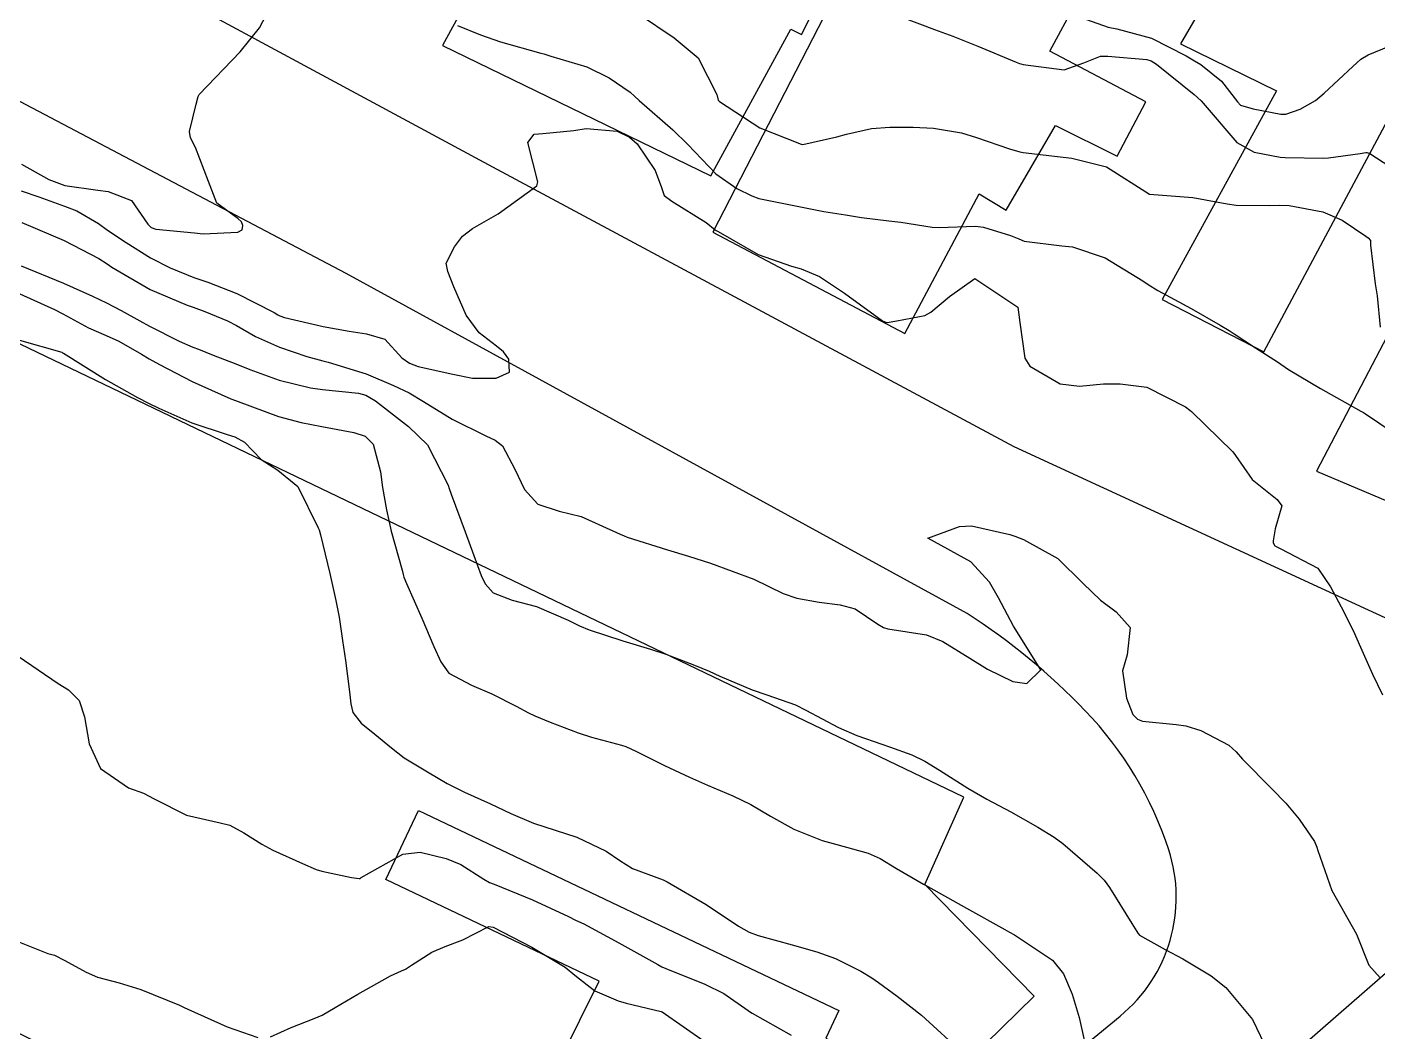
# Model space of a CAD drawing. Header units: metres. Extents: x 318500 to 325275, y 7408834 to 7428799.
# Drawn here: x 322921.5 to 322983.8, y 7421188.8 to 7421235.1 of the extents above; entities that cross this region are included whole.
import ezdxf

# ---------------------------------------------------------------- set-up
doc = ezdxf.new("R2010")
doc.units = ezdxf.units.M
doc.header["$MEASUREMENT"] = 0
for name, color, linetype in [('Curvas de Nivel 1m', 11, 'Continuous'), ('Curvas de Nivel 5m', 15, 'Continuous'), ('Edificações', 30, 'Continuous'), ('Vias Primárias', 230, 'Continuous')]:
    doc.layers.add(name, color=color, linetype=linetype)

msp = doc.modelspace()

# ---------------------------------------------------------------- linework, layer by layer
at = {"layer": 'Curvas de Nivel 1m', "flags": 128}
for points, elevation in [([(322949.666, 7421235.735), (322951.304, 7421234.633), (322952.405, 7421233.699), (322953.273, 7421232.02), (322953.333, 7421231.751), (322953.388, 7421231.688), (322955.252, 7421230.477), (322957.157, 7421229.715), (322957.241, 7421229.714), (322958.797, 7421230.065), (322959.249, 7421230.183), (322960.403, 7421230.443), (322961.254, 7421230.505), (322962.324, 7421230.499), (322963.253, 7421230.456), (322964.553, 7421230.238), (322965.247, 7421230.03), (322966.76, 7421229.507), (322967.238, 7421229.367), (322967.397, 7421229.339), (322969.235, 7421229.119), (322969.637, 7421229.071), (322971.228, 7421228.678), (322973.21, 7421227.42), (322975.209, 7421227.258), (322976.803, 7421226.973), (322977.205, 7421226.91), (322978.751, 7421226.893), (322979.206, 7421226.911), (322979.653, 7421226.888), (322981.203, 7421226.596), (322982.104, 7421226.211), (322983.192, 7421225.474), (322983.305, 7421225.402), (322983.409, 7421225.287), (322983.401, 7421225.072), (322983.62, 7421223.283), (322983.712, 7421222.721), (322983.855, 7421221.279)], 764), ([(322961.802, 7421235.575), (322963.312, 7421235.013), (322964.157, 7421234.698), (322965.301, 7421234.24), (322967.075, 7421233.503), (322967.23, 7421233.441), (322967.289, 7421233.421), (322967.394, 7421233.394), (322969.287, 7421233.155), (322970.193, 7421233.466), (322970.965, 7421233.785), (322971.295, 7421233.788), (322973.088, 7421233.628), (322973.292, 7421233.572), (322973.543, 7421233.417), (322975.276, 7421232.01), (322975.599, 7421231.72), (322975.87, 7421231.391), (322977.247, 7421229.804), (322978.05, 7421229.358), (322979.237, 7421229.121), (322979.474, 7421229.1), (322981.236, 7421229.078), (322981.467, 7421229.086), (322982.925, 7421229.295), (322983.192, 7421229.339), (322983.241, 7421229.338), (322983.379, 7421229.288), (322985.222, 7421228.088)], 763), ([(322970.317, 7421235.465), (322971.315, 7421235.116), (322971.717, 7421235.041), (322973.308, 7421234.608), (322974.91, 7421233.79), (322975.292, 7421233.562), (322975.581, 7421233.396), (322976.535, 7421232.633), (322977.273, 7421231.678), (322977.418, 7421231.514), (322977.998, 7421231.359), (322979.266, 7421231.107), (322979.496, 7421231.108), (322980.163, 7421231.331), (322980.864, 7421231.734), (322981.277, 7421232.068), (322982.596, 7421233.3), (322982.955, 7421233.636), (322983.298, 7421233.842), (322984.319, 7421234.261)], 762), ([(322921.205, 7421227.568), (322922.012, 7421227.291), (322923.198, 7421226.86), (322923.764, 7421226.65), (322924.761, 7421226.066), (322925.186, 7421225.762), (322926.041, 7421225.183), (322927.167, 7421224.48), (322928.075, 7421224.021), (322929.154, 7421223.578), (322929.798, 7421223.352), (322931.143, 7421222.83), (322932.857, 7421221.954), (322933.029, 7421221.851), (322933.129, 7421221.808), (322933.34, 7421221.735), (322935.124, 7421221.317), (322936.314, 7421221.104), (322937.121, 7421220.979), (322937.965, 7421220.734), (322938.755, 7421219.875), (322939.106, 7421219.628), (322939.503, 7421219.467), (322941.099, 7421219.123), (322942.002, 7421218.931), (322943.097, 7421218.928), (322943.707, 7421219.205), (322943.684, 7421219.811), (322943.443, 7421220.145), (322943.116, 7421220.402), (322942.307, 7421221.017), (322941.717, 7421221.841), (322941.149, 7421223.148), (322940.865, 7421223.853), (322940.787, 7421224.232), (322941.177, 7421224.995), (322941.549, 7421225.48), (322942, 7421225.838), (322943.197, 7421226.517), (322944.974, 7421227.794), (322945.019, 7421227.987), (322944.557, 7421229.8), (322944.856, 7421230.186), (322945.246, 7421230.218), (322946.677, 7421230.348), (322947.25, 7421230.44), (322948.68, 7421230.317), (322949.244, 7421230.039), (322949.592, 7421229.735), (322950.43, 7421228.514), (322950.721, 7421227.717), (322950.844, 7421227.353), (322951.204, 7421227.091), (322952.777, 7421226.111), (322953.191, 7421225.773), (322953.238, 7421225.737), (322953.325, 7421225.688), (322955.175, 7421224.633), (322956.713, 7421224.091), (322957.165, 7421223.966), (322957.998, 7421223.622), (322959.149, 7421222.849), (322960.915, 7421221.583), (322961.061, 7421221.513), (322961.129, 7421221.506), (322961.573, 7421221.573), (322962.866, 7421221.822), (322963.136, 7421221.97), (322963.994, 7421222.694), (322965.16, 7421223.53), (322967.141, 7421222.21), (322967.243, 7421221.499), (322967.468, 7421219.851), (322967.697, 7421219.491), (322969.098, 7421218.666), (322969.99, 7421218.568), (322971.098, 7421218.667), (322971.862, 7421218.675), (322973.096, 7421218.509), (322974.881, 7421217.604), (322975.081, 7421217.455), (322975.149, 7421217.399), (322977.053, 7421215.542), (322977.175, 7421215.368), (322977.948, 7421214.265), (322979.031, 7421213.391), (322979.098, 7421213.339), (322979.317, 7421213.046), (322979.01, 7421211.98), (322978.914, 7421211.429), (322978.916, 7421211.341), (322978.998, 7421211.2), (322979.269, 7421211.064), (322980.983, 7421210.172), (322981.557, 7421209.311), (322982.053, 7421208.391), (322982.609, 7421207.293), (322982.938, 7421206.52), (322983.498, 7421205.281), (322983.959, 7421204.328)], 766), ([(322921.235, 7421226.11), (322923.178, 7421225.275), (322924.782, 7421224.449), (322925.162, 7421224.206), (322925.376, 7421224.057), (322927.145, 7421223.02), (322928.849, 7421222.298), (322929.133, 7421222.2), (322929.664, 7421222.002), (322930.716, 7421221.576), (322931.124, 7421221.362), (322932.003, 7421220.851), (322933.114, 7421220.365), (322934.377, 7421219.937), (322935.107, 7421219.734), (322935.359, 7421219.674), (322937.099, 7421219.138), (322938.371, 7421218.6), (322939.086, 7421218.25), (322939.741, 7421217.863), (322941.068, 7421217.039), (322942.614, 7421216.269), (322943.054, 7421216.075), (322943.395, 7421215.815), (322943.963, 7421214.73), (322944.407, 7421213.799), (322945.02, 7421213.115), (322945.999, 7421212.796), (322947.012, 7421212.56), (322948.819, 7421211.743), (322948.999, 7421211.654), (322949.142, 7421211.594), (322950.989, 7421211.01), (322951.958, 7421210.728), (322952.981, 7421210.395), (322954.97, 7421209.66), (322956.329, 7421209.005), (322956.962, 7421208.793), (322957.981, 7421208.599), (322958.959, 7421208.486), (322959.647, 7421208.29), (322960.693, 7421207.584), (322960.948, 7421207.431), (322961.156, 7421207.368), (322962.943, 7421207.097), (322963.685, 7421206.796), (322964.927, 7421206.017), (322965.749, 7421205.518), (322966.912, 7421204.945), (322967.556, 7421204.845), (322968.211, 7421205.481), (322966.95, 7421207.5), (322966.258, 7421208.805), (322965.839, 7421209.517), (322964.984, 7421210.467), (322963, 7421211.55), (322964.457, 7421212.086), (322965.009, 7421212.123), (322966.784, 7421211.722), (322967.002, 7421211.643), (322967.416, 7421211.494), (322968.987, 7421210.615), (322970.154, 7421209.458), (322970.962, 7421208.695), (322971.677, 7421208.159), (322972.324, 7421207.429), (322972.182, 7421206.18), (322971.972, 7421205.434), (322972.152, 7421204.18), (322972.451, 7421203.427), (322972.671, 7421203.206), (322972.887, 7421203.108), (322974.448, 7421202.959), (322974.885, 7421202.906), (322975.581, 7421202.685), (322976.876, 7421202.005), (322977.207, 7421201.699), (322977.507, 7421201.36), (322978.85, 7421199.995), (322979.499, 7421199.33), (322980.116, 7421198.603), (322980.823, 7421197.572), (322980.93, 7421197.309), (322980.97, 7421197.156), (322981.623, 7421195.302), (322982.76, 7421193.29), (322983.334, 7421191.869), (322983.854, 7421191.273)], 767), ([(322921.205, 7421224.11), (322923.148, 7421223.311), (322924.493, 7421222.716), (322925.135, 7421222.407), (322925.806, 7421222.05), (322926.668, 7421221.579), (322927.123, 7421221.337), (322928.49, 7421220.642), (322929.114, 7421220.365), (322929.369, 7421220.263), (322930.05, 7421219.996), (322931.104, 7421219.594), (322931.741, 7421219.33), (322933.093, 7421218.841), (322934.532, 7421218.492), (322935.087, 7421218.407), (322936.746, 7421218.244), (322937.084, 7421218.154), (322937.542, 7421217.893), (322939.062, 7421216.703), (322939.931, 7421215.861), (322940.88, 7421214.003), (322940.931, 7421213.851), (322941.026, 7421213.578), (322941.666, 7421211.84), (322942.065, 7421210.753), (322942.405, 7421209.828), (322942.585, 7421209.445), (322942.962, 7421209.033), (322943.841, 7421208.689), (322944.956, 7421208.403), (322946.414, 7421207.775), (322946.946, 7421207.508), (322947.381, 7421207.326), (322948.936, 7421206.816), (322950.219, 7421206.433), (322950.927, 7421206.2), (322952.242, 7421205.697), (322952.916, 7421205.413), (322953.402, 7421205.193), (322954.903, 7421204.552), (322955.574, 7421204.324), (322956.894, 7421203.868), (322957.377, 7421203.625), (322958.882, 7421202.816), (322959.731, 7421202.45), (322960.875, 7421202.061), (322961.237, 7421201.938), (322962.254, 7421201.559), (322962.866, 7421201.274), (322963.543, 7421200.86), (322964.847, 7421200.02), (322965.725, 7421199.517), (322966.831, 7421198.929), (322968.074, 7421198.229), (322968.815, 7421197.771), (322969.221, 7421197.466), (322970.797, 7421196.113), (322971.125, 7421195.777), (322971.374, 7421195.441), (322972.409, 7421193.782), (322972.631, 7421193.422), (322972.679, 7421193.341), (322972.758, 7421193.241), (322973.932, 7421192.583), (322974.748, 7421192.158), (322976.06, 7421191.377), (322976.732, 7421190.838), (322977.972, 7421189.351), (322978.688, 7421187.846)], 768), ([(322921.141, 7421222.813), (322922.742, 7421222.094), (322923.128, 7421221.897), (322924.305, 7421221.256), (322925.118, 7421220.901), (322925.697, 7421220.632), (322926.748, 7421220.035), (322927.107, 7421219.821), (322927.57, 7421219.559), (322929.091, 7421218.771), (322930.872, 7421217.983), (322931.079, 7421217.898), (322931.207, 7421217.849), (322933.068, 7421217.17), (322934.116, 7421216.888), (322935.062, 7421216.704), (322936.54, 7421216.425), (322937.055, 7421216.258), (322937.421, 7421215.894), (322937.76, 7421214.612), (322937.864, 7421213.887), (322938.044, 7421212.855), (322938.257, 7421211.881), (322938.766, 7421210.08), (322938.816, 7421209.872), (322938.848, 7421209.751), (322938.966, 7421209.466), (322939.677, 7421207.863), (322940.229, 7421206.558), (322940.544, 7421205.854), (322940.912, 7421205.33), (322941.958, 7421204.781), (322942.898, 7421204.371), (322944.014, 7421203.803), (322944.594, 7421203.501), (322944.886, 7421203.363), (322945.591, 7421203.074), (322946.878, 7421202.577), (322947.496, 7421202.38), (322948.873, 7421202.012), (322949.081, 7421201.946), (322949.542, 7421201.73), (322950.86, 7421201.071), (322952.012, 7421200.539), (322952.847, 7421200.165), (322954.003, 7421199.673), (322954.834, 7421199.273), (322955.742, 7421198.731), (322956.817, 7421198.129), (322958.12, 7421197.617), (322958.808, 7421197.422), (322960.242, 7421197.026), (322960.802, 7421196.779), (322961.554, 7421196.325), (322962.791, 7421195.605), (322962.885, 7421195.549), (322964.774, 7421194.484), (322966.551, 7421193.503), (322966.758, 7421193.388), (322966.993, 7421193.26), (322968.739, 7421192.099), (322969.248, 7421191.465), (322969.654, 7421190.527), (322969.975, 7421189.457), (322970.346, 7421187.793)], 769), ([(322921.058, 7421206.109), (322922.901, 7421204.856), (322923.378, 7421204.563), (322923.881, 7421204.075), (322924.12, 7421203.309), (322924.338, 7421202.068), (322924.853, 7421200.93), (322926.146, 7421200.04), (322926.836, 7421199.787), (322927.327, 7421199.531), (322928.822, 7421198.777), (322930.371, 7421198.433), (322930.815, 7421198.314), (322931.467, 7421197.97), (322932.289, 7421197.442), (322932.802, 7421197.167), (322934.174, 7421196.558), (322934.794, 7421196.281), (322935.057, 7421196.191), (322936.435, 7421195.905), (322936.789, 7421195.859), (322936.822, 7421195.867), (322936.876, 7421195.899), (322938.801, 7421196.978), (322939.588, 7421197.076), (322940.799, 7421196.781), (322941.463, 7421196.506), (322942.53, 7421195.824), (322942.788, 7421195.678), (322943.012, 7421195.591), (322944.776, 7421194.872), (322946.438, 7421194.1), (322946.763, 7421193.945), (322947.132, 7421193.764), (322948.747, 7421192.887), (322950.554, 7421191.891), (322950.731, 7421191.793), (322950.923, 7421191.708), (322952.723, 7421190.986), (322953.594, 7421190.552), (322954.711, 7421189.768), (322954.776, 7421189.724), (322954.906, 7421189.657), (322956.695, 7421188.636)], 771), ([(322932.689, 7421188.56), (322933.644, 7421188.992), (322934.702, 7421189.403), (322935.069, 7421189.56), (322935.671, 7421189.916), (322936.716, 7421190.532), (322938.223, 7421191.376), (322938.727, 7421191.604), (322938.915, 7421191.681), (322939.197, 7421191.865), (322940.137, 7421192.458), (322940.743, 7421192.727), (322941.554, 7421193.032), (322942.757, 7421193.649), (322942.956, 7421193.618), (322944.744, 7421192.691), (322946.279, 7421191.775), (322946.726, 7421191.405), (322947.647, 7421190.684), (322948.715, 7421190.22), (322949.092, 7421190.113), (322950.71, 7421189.725), (322950.751, 7421189.71), (322952.69, 7421188.355)], 772), ([(322920.745, 7421193.078), (322922.424, 7421192.404), (322922.733, 7421192.317), (322923.219, 7421192.083), (322924.195, 7421191.538), (322924.723, 7421191.316), (322925.72, 7421191.045), (322926.717, 7421190.746), (322928.507, 7421190.012), (322928.709, 7421189.918), (322928.876, 7421189.839), (322930.696, 7421189.023), (322932.116, 7421188.531)], 772)]:
    msp.add_lwpolyline(points, dxfattribs=dict(at, elevation=elevation))
at = {"layer": 'Curvas de Nivel 5m', "flags": 128}
for points, elevation in [([(322921.22, 7421228.803), (322922.47, 7421228.097), (322923.207, 7421227.82), (322924.741, 7421227.603), (322925.205, 7421227.541), (322926.287, 7421227.13), (322927.039, 7421226.032), (322927.188, 7421225.886), (322927.411, 7421225.803), (322929.184, 7421225.638), (322929.598, 7421225.589), (322931.185, 7421225.664), (322931.393, 7421225.771), (322931.422, 7421225.977), (322931.358, 7421226.144), (322931.193, 7421226.294), (322930.213, 7421227.008), (322929.836, 7421228.001), (322929.233, 7421229.571), (322929.008, 7421230.012), (322928.956, 7421230.301), (322929.263, 7421231.566), (322929.353, 7421231.924), (322929.402, 7421232.008), (322931.29, 7421233.98), (322932.191, 7421235.082), (322932.656, 7421235.96)], 765), ([(322941.31, 7421235.195), (322942.373, 7421234.765), (322943.299, 7421234.434), (322945.164, 7421233.92), (322945.291, 7421233.882), (322945.613, 7421233.787), (322947.285, 7421233.281), (322948.307, 7421232.781), (322949.274, 7421232.123), (322949.476, 7421231.941), (322949.688, 7421231.734), (322951.25, 7421230.379), (322951.928, 7421229.703), (322953.22, 7421228.354), (322954.192, 7421227.675), (322954.881, 7421227.339), (322955.206, 7421227.218), (322956.513, 7421226.951), (322957.202, 7421226.811), (322958.2, 7421226.62), (322959.199, 7421226.461), (322959.942, 7421226.344), (322961.196, 7421226.19), (322961.753, 7421226.132), (322963.194, 7421225.902), (322963.528, 7421225.881), (322965.194, 7421225.947), (322965.563, 7421225.894), (322966.806, 7421225.506), (322967.188, 7421225.352), (322967.438, 7421225.245), (322969.183, 7421225.038), (322969.661, 7421224.995), (322971.175, 7421224.476), (322972.916, 7421223.424), (322973.157, 7421223.25), (322973.601, 7421222.968), (322975.141, 7421222.139), (322976.473, 7421221.38), (322976.883, 7421221.13), (322977.126, 7421220.969), (322978.102, 7421220.338), (322979.113, 7421219.679), (322979.627, 7421219.335), (322981.097, 7421218.462), (322982.964, 7421217.409), (322983.081, 7421217.348), (322983.177, 7421217.289), (322985.061, 7421216.018)], 765), ([(322921.116, 7421220.68), (322923.077, 7421220.124), (322923.11, 7421220.107), (322923.148, 7421220.089), (322925.092, 7421218.872), (322926.56, 7421218.038), (322927.076, 7421217.777), (322927.545, 7421217.553), (322929.063, 7421216.873), (322930.701, 7421216.34), (322931.054, 7421216.222), (322931.489, 7421215.973), (322932.264, 7421215.183), (322933.037, 7421214.693), (322933.958, 7421213.941), (322934.898, 7421212.034), (322934.932, 7421211.931), (322934.997, 7421211.704), (322935.435, 7421209.923), (322935.714, 7421208.675), (322935.855, 7421207.916), (322936.016, 7421206.832), (322936.146, 7421205.912), (322936.341, 7421204.466), (322936.391, 7421203.907), (322936.494, 7421203.513), (322936.881, 7421203.024), (322937.507, 7421202.521), (322938.269, 7421201.879), (322938.863, 7421201.429), (322939.93, 7421200.783), (322940.846, 7421200.246), (322941.643, 7421199.838), (322942.832, 7421199.3), (322943.779, 7421198.853), (322944.819, 7421198.417), (322946.81, 7421197.77), (322948.169, 7421197.115), (322948.799, 7421196.686), (322949.389, 7421196.324), (322950.791, 7421195.793), (322950.988, 7421195.708), (322952.775, 7421194.659), (322954.275, 7421193.667), (322954.756, 7421193.386), (322955.173, 7421193.234), (322956.748, 7421192.804), (322957.88, 7421192.482), (322958.738, 7421192.176), (322959.905, 7421191.592), (322960.416, 7421191.274), (322960.725, 7421191.062), (322961.591, 7421190.439), (322962.71, 7421189.55), (322964.683, 7421187.738)], 770)]:
    msp.add_lwpolyline(points, dxfattribs=dict(at, elevation=elevation))
at = {"layer": 'Edificações'}
for points in [[(322965.616, 7421249.988), (322953.083, 7421225.672), (322961.937, 7421220.997), (322965.362, 7421227.426), (322966.615, 7421226.674), (322968.879, 7421230.59), (322971.719, 7421229.17), (322973.055, 7421231.675), (322968.628, 7421234.013), (322971.051, 7421238.521)], [(322942.717, 7421238.114), (322940.629, 7421234.273), (322952.991, 7421228.262), (322956.675, 7421235.031), (322957.176, 7421234.781), (322959.849, 7421240.124)], [(322975.561, 7421235.933), (322974.642, 7421234.347), (322979.069, 7421232.176), (322973.807, 7421222.564), (322978.485, 7421220.143), (322988.351, 7421238.615)], [(322992.36, 7421236.528), (322980.916, 7421214.64), (322985.677, 7421212.636), (322995.116, 7421213.554), (323001.38, 7421219.399), (322998.624, 7421220.985), (322996.786, 7421217.896), (322992.192, 7421220.15), (322995.116, 7421225.243), (323000.462, 7421222.738), (323002.321, 7421226.487), (323005.187, 7421224.97), (323008.137, 7421228.762), (323010.666, 7421227.498), (323019.269, 7421235.007), (323013.789, 7421237.871)]]:
    msp.add_lwpolyline(points, dxfattribs=at)
msp.add_lwpolyline([(322892.909, 7421202.609), (322941.638, 7421178.602), (322947.844, 7421191.125), (322938.008, 7421195.807), (322939.525, 7421198.994), (322958.901, 7421189.772), (322958.293, 7421188.494), (322963.424, 7421186.051), (322967.896, 7421190.427), (322962.857, 7421195.576), (322964.657, 7421199.613), (322909.999, 7421225.85), (322909.614, 7421225.048), (322907.403, 7421226.109), (322903.882, 7421218.852), (322906.381, 7421217.59), (322905.423, 7421215.454), (322918.918, 7421208.888), (322917.517, 7421205.573), (322914.198, 7421207.263), (322913.093, 7421204.759), (322899.754, 7421211.167), (322898.758, 7421208.901), (322896.404, 7421210.055)], close=True, dxfattribs=at)
at = {"layer": 'Vias Primárias'}
for points in [[(323715.644, 7420145.548, 0), (323709.04, 7420132.939)], [(323831.088, 7420001.787, 0), (323833.844, 7420008.443, 0.220888)], [(323214.165, 7420944.208), (323201.806, 7420939.257, 0.444431), (323201.432, 7420938.242, 0.099943), (323205.069, 7420933.766, 0), (323207.298, 7420931.929, 0.020742)], [(322915.374, 7421243.542), (322942.931, 7421228.672), (322966.957, 7421215.776), (322985.264, 7421207.345, 0.189485), (322988.901, 7421207.137, 0.088754), (322996.798, 7421211.395), (323006.99, 7421219.932), (323015.199, 7421226.995), (323026.228, 7421236.576), (323032.054, 7421241.882, 0.278068), (323033.508, 7421246.763, 0.105916), (323031.118, 7421251.541), (323030.705, 7421251.962), (323010.744, 7421262.047), (322969.251, 7421282.424), (322936.292, 7421298.335), (322890.519, 7421318.825)], [(322930.774, 7421064.608), (322962.315, 7421085.91), (322987.269, 7421103.515), (323017.331, 7421126.235), (323030.587, 7421138.037), (323054.463, 7421159.111), (323062.112, 7421166.185, 0.252534), (323063.368, 7421169.854), (323057.085, 7421184.061, -0.086605), (323054.634, 7421193.918), (323054.171, 7421204.625), (323054.791, 7421213.141), (323055.566, 7421224.306, 0.131045), (323053.707, 7421233.907, 0.137655), (323047.665, 7421240.72, 0.293917), (323041.004, 7421240.72), (323028.59, 7421229.708), (323013.866, 7421216.998), (322984.568, 7421191.891), (322952.94, 7421164.294), (322920.386, 7421136.244), (322895.904, 7421115.344)], [(322891.058, 7421120.367), (322914.349, 7421140.164), (322959.423, 7421179.296), (322971.863, 7421189.513, 0.308962), (322974.103, 7421197.186, 0.112994), (322970.255, 7421203.598, 0.058394), (322964.817, 7421208.074), (322936.178, 7421223.756), (322910.076, 7421237.525, 0.215856), (322902.055, 7421238.009, 0.084718), (322894.941, 7421233.803), (322880.999, 7421218.058), (322863.154, 7421197.802), (322844.697, 7421175.133), (322833.133, 7421160.349)]]:
    msp.add_lwpolyline(points, format="xyb", dxfattribs=at)

doc.saveas('drawing.dxf')
